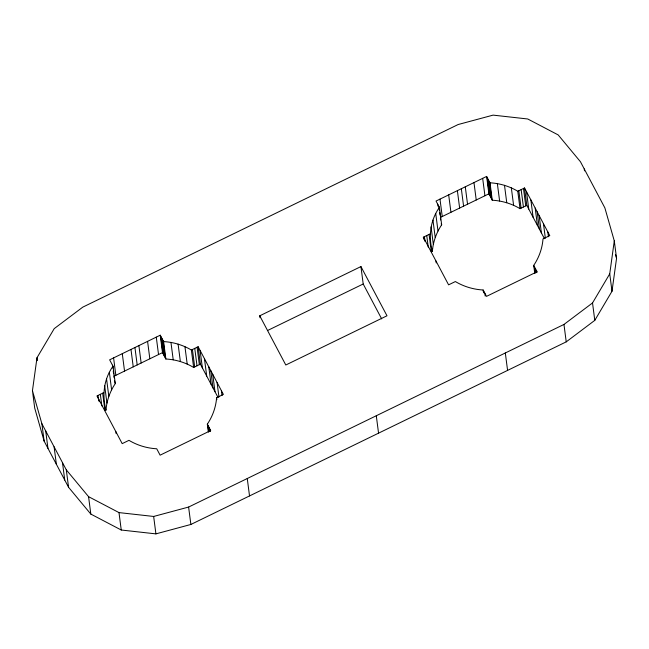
<?xml version="1.0" encoding="UTF-8"?>
<svg xmlns="http://www.w3.org/2000/svg" width="649" height="649" viewBox="0 0 649 649"><rect width="100%" height="100%" fill="white"/><g stroke="black" fill="none" stroke-linecap="round" stroke-linejoin="round"><path stroke-width="0.97" d="M102.672 393.189L104.935 410.598L105.99 410.087C101.925 395.144 103.905 378.911 113.015 366.206L109.64 359.822L160.23 335.209L163.605 341.593L165.868 359.002C175.644 359.546 185.233 362.418 193.637 367.448L200.403 364.154L198.14 346.736L191.374 350.03C182.969 345 173.38 342.137 163.605 341.593M105.99 410.087C106.712 400.628 109.973 391.477 115.279 383.616L113.015 366.206M198.14 346.736L223.378 394.414L216.612 397.707C215.89 407.166 212.629 416.317 207.331 424.17L208.329 431.909M429.07 234.394L431.334 251.812L432.388 251.293C428.316 236.358 430.303 220.116 439.414 207.412L436.031 201.036L486.628 176.423L490.003 182.799L492.266 200.217C502.034 200.76 511.623 203.624 520.027 208.662L526.801 205.368L524.538 187.95L517.772 191.244C509.368 186.206 499.779 183.343 490.003 182.799M432.388 251.293C433.11 241.834 436.371 232.683 441.669 224.83L439.414 207.412M32.45 390.682L37.001 357.737L54.216 328.637L82.772 307.139L458.129 124.535L493.086 115.124L527.751 118.986L558.181 134.919L580.433 161.723L604.86 207.858L614.287 240.901L616.55 258.318L611.999 291.263L594.784 320.363L566.228 341.861L190.871 524.465L155.914 533.876L121.249 530.014L90.819 514.081L68.567 487.277L44.14 441.142L34.713 408.099L32.45 390.682L41.877 423.732L44.14 441.142M611.999 291.263L609.736 273.854L614.287 240.901M41.877 423.732L66.303 469.86L88.564 496.663L118.994 512.596L153.651 516.458L188.608 507.056L563.965 324.443L592.529 302.945L609.736 273.854M534.727 273.124L533.721 265.384C539.027 257.523 542.288 248.372 543.01 238.913L549.776 235.619L524.538 187.95M114.273 376.087L162.493 352.626L160.23 335.209M440.663 217.293L488.884 193.832L486.628 176.423M259.754 315.803L360.933 266.577L386.991 315.787L285.803 365.006L259.754 315.803L260.006 317.734M103.735 392.669L96.961 395.963L122.199 443.632L128.973 440.338C137.377 445.376 146.966 448.24 156.733 448.784L160.116 455.168L210.706 430.555L207.331 424.17M423.61 239.108L423.359 237.177L430.125 233.883M267.485 330.552L363.197 283.994L360.933 266.577M533.721 265.384L537.104 271.761L486.507 296.374L483.132 289.998C473.356 289.454 463.767 286.582 455.363 281.552L448.597 284.846L423.359 237.177M526.801 205.368L544.43 238.662M488.884 193.832L492.266 200.217M441.142 223.832L441.669 224.83M363.197 283.994L381.669 318.886M200.403 364.154L218.032 397.448M162.493 352.626L165.868 359.002M115.279 383.616L114.5 380.687M615.439 254.432L616.55 258.318M584.254 168.935L584.498 170.865M592.529 302.945L594.784 320.363M563.965 324.443L566.228 341.861M547.805 231.896L548.437 236.731M543.464 223.702L545.355 238.215M539.132 215.509L541.396 232.926M537.161 211.785L539.424 229.202M535.19 208.061L537.445 225.479M530.85 199.868L533.113 217.285M526.509 191.674L528.773 209.092M536.577 270.763L536.828 272.702M535.409 268.572L535.912 272.442M534.249 266.382L535.133 273.148M523.483 188.461L525.747 205.879M521.155 189.597L523.419 207.015M518.827 190.725L521.09 208.142M517.772 191.244L520.027 208.662M511.331 187.845L513.594 205.262M504.492 185.29L506.755 202.707M497.353 183.594L499.616 201.012M489.476 181.801L491.739 199.219M488.316 179.611L490.579 197.028M487.156 177.42L489.411 194.83M482.669 178.345L484.933 195.755M505.32 352.975L507.583 370.392M473.973 182.572L476.236 199.989M484.819 293.186L485.201 296.09M483.659 290.987L483.911 292.926M483.132 289.998L483.383 291.928M465.284 186.807L467.54 204.216M461.325 188.729L463.589 206.139M457.375 190.652L459.638 208.061M448.678 194.878L450.941 212.296M439.981 199.113L442.245 216.523M438.886 206.414L439.389 210.284M439.641 212.223L440.014 215.127M440.387 218.023L440.639 219.962M437.718 204.224L437.97 206.155M435.739 213.57L438.002 230.987M432.948 220.092L435.211 237.51M435.974 261.012L436.225 262.942M431.066 226.899L433.329 244.308M426.742 235.53L428.251 247.139M424.414 236.658L425.046 241.501M376.29 415.749L378.554 433.159M247.261 478.516L249.524 495.933M221.406 390.69L222.039 395.525M217.074 382.496L218.956 397.001M216.612 397.707L216.863 399.638M212.734 374.303L214.997 391.712M210.763 370.579L213.026 387.988M208.791 366.847L211.055 384.265M204.451 358.654L206.715 376.071M200.111 350.468L202.374 367.878M210.179 429.557L210.43 431.488M209.019 427.358L209.522 431.228M207.858 425.168L208.735 431.942M197.085 347.256L199.348 364.673M194.757 348.383L197.02 365.801M192.428 349.519L194.692 366.936M191.374 350.03L193.637 367.448M184.933 346.639L187.196 364.057M178.094 344.075L180.357 361.493M170.955 342.388L173.218 359.806M188.608 507.056L190.871 524.465M163.077 340.595L165.341 358.013M161.917 338.405L164.181 355.814M160.757 336.206L163.021 353.624M156.279 337.131L158.534 354.549M147.583 341.366L149.838 358.775M138.886 345.593L141.149 363.01M134.935 347.515L137.19 364.933M153.651 516.458L155.914 533.876M130.976 349.438L133.24 366.855M122.288 353.673L124.543 371.082M113.591 357.899L115.855 375.317M112.488 365.209L112.861 368.113M113.242 371.009L113.616 373.913M113.867 375.852L114.119 377.783M109.348 372.364L111.612 389.773M115.887 431.715L116.139 433.654M106.558 378.886L108.813 396.296M104.676 385.684L106.931 403.102M118.994 512.596L121.249 530.014M100.344 394.316L101.852 405.925M98.932 399.687L99.183 401.626M98.015 395.452L98.648 400.287M88.564 496.663L90.819 514.081M66.303 469.86L68.567 487.277M62.491 462.656L64.746 480.065M54.094 446.796L56.358 464.213M37.001 357.737L37.374 360.633M45.698 430.936L47.961 448.354"/></g></svg>
